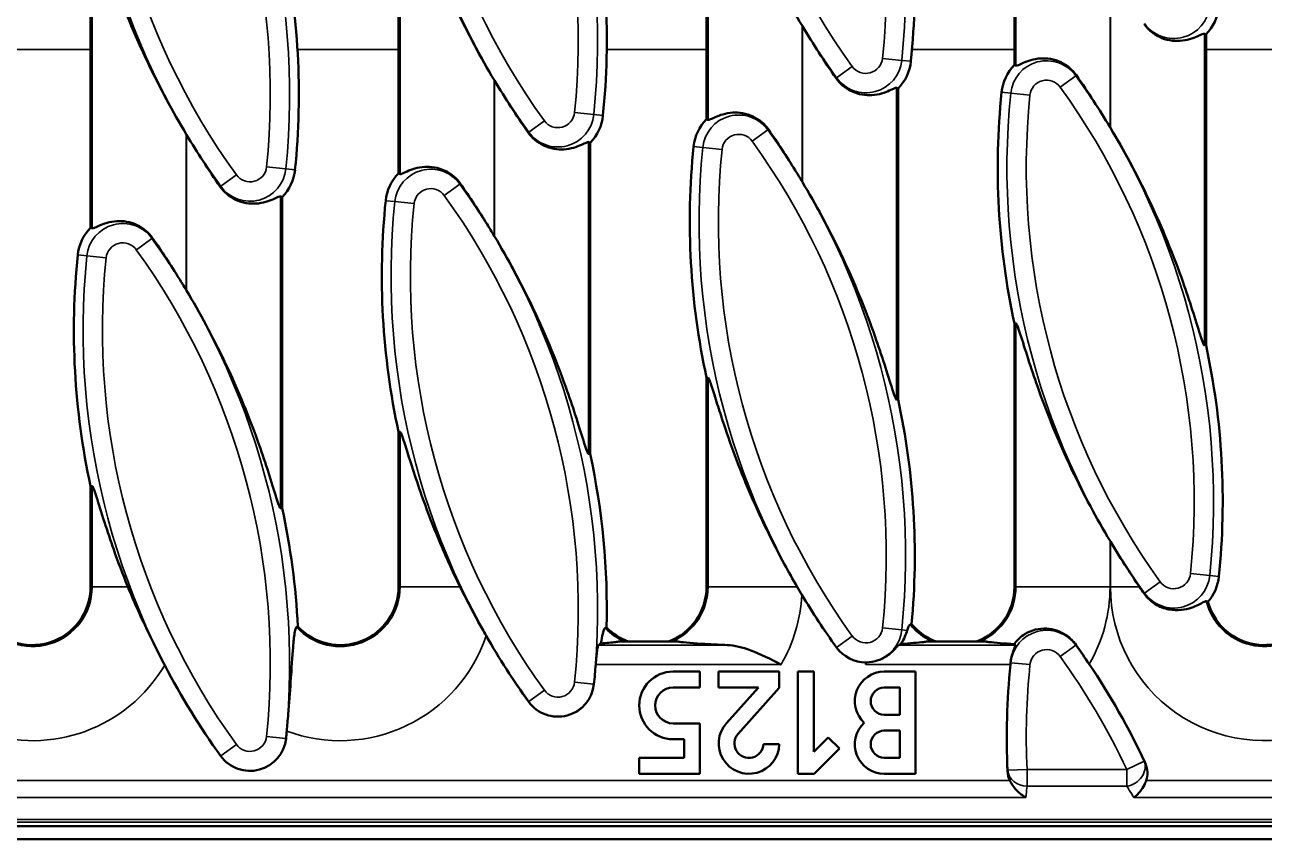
# Model space of a CAD drawing. Header units: millimetres. Extents: x 0 to 1485, y 0 to 1050.
# Drawn here: x 1086.2 to 1182.1, y 504.8 to 567.7 of the extents above; entities that cross this region are included whole.
import ezdxf

# ---------------------------------------------------------------- set-up
doc = ezdxf.new("R2010")
doc.units = ezdxf.units.MM
doc.header["$LTSCALE"] = 2.5
doc.layers.add('Sichtbar (ISO)', color=7, linetype='Continuous', lineweight=50)
doc.layers.add('Sichtbar schmal (ISO)', color=7, linetype='Continuous', lineweight=35)

msp = doc.modelspace()

# ---------------------------------------------------------------- linework, layer by layer
at = {"layer": 'Sichtbar (ISO)'}
for p, q in [((1162.741, 564.574), (1162.741, 588.601)), ((1138.932, 560.383), (1138.932, 584.411)), ((1115.122, 556.193), (1115.122, 580.22)), ((1091.313, 552.002), (1091.313, 576.03)), ((1177.551, 566.944), (1177.551, 542.916)), ((1153.741, 562.753), (1153.741, 538.726)), ((1129.932, 558.563), (1129.932, 534.535)), ((1106.122, 554.372), (1106.122, 530.345)), ((1162.741, 544.601), (1162.858, 544.614)), ((1162.741, 524.259), (1162.741, 544.601)), ((1177.551, 542.916), (1177.434, 542.904)), ((1138.932, 540.411), (1139.048, 540.423)), ((1138.932, 524.259), (1138.932, 540.411)), ((1153.741, 538.726), (1153.624, 538.713)), ((1115.122, 536.22), (1115.239, 536.233)), ((1115.122, 524.259), (1115.122, 536.22)), ((1129.932, 534.535), (1129.815, 534.523)), ((1091.313, 532.03), (1091.429, 532.042)), ((1091.313, 524.259), (1091.313, 532.03)), ((1106.122, 530.345), (1106.005, 530.332)), ((1136.665, 520.036), (1132.198, 520.036)), ((1160.475, 520.036), (1156.007, 520.036)), ((1136.346, 517.705), (1138.426, 517.705)), ((1138.426, 517.705), (1138.426, 516.479)), ((1139.866, 516.479), (1139.866, 517.705)), ((1139.866, 517.705), (1144.559, 517.705)), ((1144.559, 517.705), (1144.559, 516.446)), ((1145.999, 509.812), (1145.999, 517.705)), ((1145.999, 517.705), (1147.226, 517.705)), ((1147.226, 517.705), (1147.226, 511.515)), ((1151.254, 518.416), (1151.254, 518.259)), ((1152.679, 517.705), (1155.092, 517.705)), ((1155.092, 517.705), (1155.092, 509.812)), ((1138.426, 516.479), (1136.346, 516.479)), ((1142.94, 516.479), (1139.866, 516.479)), ((1140.467, 513.727), (1142.94, 516.479)), ((1144.559, 516.446), (1141.379, 512.908)), ((1153.866, 516.479), (1152.679, 516.479)), ((1153.866, 514.372), (1153.866, 516.479)), ((1136.346, 513.705), (1138.426, 513.705)), ((1138.426, 513.705), (1138.426, 509.812)), ((1152.679, 514.372), (1153.866, 514.372)), ((1153.866, 513.146), (1152.679, 513.146)), ((1153.866, 511.038), (1153.866, 513.146)), ((1137.199, 512.479), (1136.346, 512.479)), ((1137.199, 511.038), (1137.199, 512.479)), ((1143.331, 512.105), (1144.558, 512.105)), ((1147.226, 511.515), (1148.336, 512.626)), ((1149.203, 511.759), (1147.257, 509.812)), ((1148.336, 512.626), (1149.203, 511.759)), ((1133.733, 509.812), (1133.733, 511.038)), ((1133.733, 511.038), (1137.199, 511.038)), ((1152.679, 511.038), (1153.866, 511.038)), ((1138.426, 509.812), (1133.733, 509.812)), ((1147.257, 509.812), (1145.999, 509.812)), ((1155.092, 509.812), (1152.679, 509.812)), ((920.646, 505.759), (1419.646, 505.759)), ((1420.146, 504.759), (420.146, 504.759))]:
    msp.add_line(p, q, dxfattribs=at)
for centre, radius, start, end in [((1098.213, 570.674), 56.821, 354.12505, 12.24573), ((1074.403, 566.483), 56.821, 354.12505, 12.24573), ((1050.593, 562.293), 56.821, 354.12505, 12.24573), ((1175.063, 569.406), 3.5, 315.28608, 354.12505), ((1194.46, 596.463), 56.122, 210.93272, 210.99477), ((1151.254, 565.216), 3.5, 315.28608, 354.12505), ((1165.228, 562.111), 3.5, 135.28608, 174.12505), ((1170.651, 592.273), 56.122, 210.93272, 210.99477), ((1218.27, 556.653), 56.821, 174.12505, 192.24573), ((1127.444, 561.025), 3.5, 315.28608, 354.12505), ((1141.419, 557.921), 3.5, 135.28608, 174.12505), ((1122.022, 530.864), 56.122, 30.93272, 30.99477), ((1146.841, 588.082), 56.122, 210.93272, 210.99477), ((1194.46, 552.463), 56.821, 174.12505, 192.24573), ((1103.635, 556.835), 3.5, 315.28608, 354.12505), ((1117.609, 553.73), 3.5, 135.28608, 174.12505), ((1098.213, 526.674), 56.122, 30.93272, 30.99477), ((1170.651, 548.273), 56.821, 174.12505, 192.24573), ((1093.8, 549.54), 3.5, 135.28608, 174.12505), ((1074.403, 522.483), 56.122, 30.93272, 30.99477), ((1146.841, 544.082), 56.821, 174.12505, 192.24573), ((1050.593, 518.293), 56.122, 30.93272, 30.99477), ((1122.022, 530.864), 56.821, 354.12505, 12.24573), ((1098.213, 526.674), 56.821, 354.64963, 12.24573), ((1074.403, 522.483), 56.821, 358.62427, 12.24573), ((1050.593, 518.293), 56.821, 2.91116, 12.24573), ((1218.27, 556.653), 56.122, 210.93272, 210.99477), ((1086.813, 524.259), 4.5, 214.21373, 0), ((1110.622, 524.259), 4.5, 223.19799, 0), ((1134.432, 524.259), 4.5, 290.21683, 0), ((1158.241, 524.259), 4.5, 290.21683, 0), ((1175.063, 525.406), 3.5, 318.90105, 354.12505), ((1194.46, 552.463), 56.122, 210.90087, 215.87495), ((1182.051, 524.259), 4.5, 194.85071, 318.71186), ((1158.241, 524.259), 4.5, 219.85115, 249.78317), ((1170.651, 548.273), 56.122, 209.68509, 215.87495), ((1134.432, 524.259), 4.5, 224.24712, 249.78317), ((1151.254, 521.216), 2.8, 215.87495, 270), ((1146.841, 544.082), 56.122, 207.4611, 215.87495), ((1074.403, 522.483), 56.122, 354.12505, 355.68322), ((1136.346, 515.092), 2.613, 90, 270), ((1152.679, 515.425), 2.28, 90, 226.97671), ((1218.27, 512.653), 56.122, 174.2679, 182.70579), ((1122.022, 486.864), 56.122, 25.14382, 34.04966), ((1127.444, 517.025), 2.8, 215.87495, 354.12505), ((1136.346, 515.092), 1.387, 90, 270), ((1152.679, 515.425), 1.054, 90, 270), ((1142.213, 512.159), 2.346, 138.05689, 358.6913), ((1152.679, 512.092), 2.28, 133.02329, 270), ((1050.593, 518.293), 56.122, 354.12505, 354.70764), ((1142.213, 512.159), 1.12, 138.05689, 357.25809), ((1152.679, 512.092), 1.054, 90, 270), ((1103.635, 512.835), 2.8, 215.87495, 354.12505)]:
    msp.add_arc(centre, radius, start, end, dxfattribs=at)
for points, knots in [([(1139.048, 584.423), (1139.062, 584.425), (1139.08, 584.404), (1139.125, 584.321), (1139.152, 584.257), (1139.242, 584.021), (1139.314, 583.803), (1139.557, 583.051), (1139.764, 582.375), (1140.217, 580.968), (1140.464, 580.236), (1141.413, 577.549), (1142.32, 575.304), (1144.28, 571.202), (1145.291, 569.334), (1146.321, 567.615)], [0.001445, 0.001445, 0.001445, 0.001445, 0.046776, 0.046776, 0.093551, 0.093551, 0.187102, 0.187102, 0.417891, 0.417891, 0.64868, 0.64868, 1.339149, 1.339149, 1.926999, 1.926999, 1.926999, 1.926999]), ([(1115.239, 580.233), (1115.252, 580.234), (1115.27, 580.214), (1115.315, 580.131), (1115.342, 580.067), (1115.433, 579.831), (1115.505, 579.613), (1115.747, 578.861), (1115.954, 578.184), (1116.408, 576.778), (1116.654, 576.045), (1117.604, 573.359), (1118.51, 571.114), (1120.47, 567.011), (1121.481, 565.143), (1122.511, 563.424)], [0.001445, 0.001445, 0.001445, 0.001445, 0.046776, 0.046776, 0.093551, 0.093551, 0.187102, 0.187102, 0.417891, 0.417891, 0.64868, 0.64868, 1.339149, 1.339149, 1.926999, 1.926999, 1.926999, 1.926999]), ([(1091.429, 576.042), (1091.443, 576.044), (1091.461, 576.023), (1091.506, 575.94), (1091.533, 575.876), (1091.623, 575.64), (1091.695, 575.422), (1091.937, 574.67), (1092.145, 573.994), (1092.598, 572.587), (1092.845, 571.855), (1093.794, 569.168), (1094.701, 566.923), (1096.661, 562.821), (1097.672, 560.953), (1098.702, 559.234)], [0.001445, 0.001445, 0.001445, 0.001445, 0.046776, 0.046776, 0.093551, 0.093551, 0.187102, 0.187102, 0.417891, 0.417891, 0.64868, 0.64868, 1.339149, 1.339149, 1.926999, 1.926999, 1.926999, 1.926999]), ([(1146.352, 567.563), (1146.768, 566.869), (1147.194, 566.189), (1148.043, 564.88), (1148.492, 564.212), (1148.951, 563.55)], [5.6696828, 5.6696828, 5.6696828, 5.6696828, 5.9076607, 5.9076607, 6.1399115, 6.1399115, 6.1399115, 6.1399115]), ([(1172.761, 567.741), (1172.902, 567.537), (1173.077, 567.343), (1173.485, 566.993), (1173.723, 566.844), (1174.206, 566.614), (1174.491, 566.526), (1175.038, 566.431), (1175.299, 566.423), (1176.071, 566.468), (1176.543, 566.636), (1177.18, 566.918), (1177.368, 567.02), (1177.434, 566.992)], [3.7738978, 3.7738978, 3.7738978, 3.7738978, 3.8486369, 3.8486369, 3.9329934, 3.9329934, 4.0314686, 4.0314686, 4.1299438, 4.1299438, 4.3729414, 4.3729414, 4.5970062, 4.5970062, 4.5970062, 4.5970062]), ([(1167.531, 563.777), (1167.39, 563.98), (1167.215, 564.174), (1166.807, 564.525), (1166.569, 564.673), (1166.086, 564.903), (1165.801, 564.992), (1165.254, 565.087), (1164.992, 565.094), (1164.22, 565.049), (1163.749, 564.881), (1163.112, 564.6), (1162.923, 564.498), (1162.858, 564.525)], [3.7738978, 3.7738978, 3.7738978, 3.7738978, 3.8486369, 3.8486369, 3.9329934, 3.9329934, 4.0314686, 4.0314686, 4.1299438, 4.1299438, 4.3729414, 4.3729414, 4.5970062, 4.5970062, 4.5970062, 4.5970062]), ([(1148.951, 563.55), (1149.092, 563.347), (1149.267, 563.153), (1149.675, 562.802), (1149.913, 562.654), (1150.396, 562.424), (1150.681, 562.335), (1151.228, 562.24), (1151.49, 562.233), (1152.262, 562.278), (1152.733, 562.446), (1153.37, 562.727), (1153.559, 562.829), (1153.624, 562.802)], [3.7738978, 3.7738978, 3.7738978, 3.7738978, 3.8486369, 3.8486369, 3.9329934, 3.9329934, 4.0314686, 4.0314686, 4.1299438, 4.1299438, 4.3729414, 4.3729414, 4.5970062, 4.5970062, 4.5970062, 4.5970062]), ([(1170.13, 559.764), (1169.714, 560.458), (1169.288, 561.138), (1168.439, 562.447), (1167.991, 563.115), (1167.531, 563.777)], [5.6696828, 5.6696828, 5.6696828, 5.6696828, 5.9076607, 5.9076607, 6.1399115, 6.1399115, 6.1399115, 6.1399115]), ([(1122.542, 563.372), (1122.959, 562.679), (1123.384, 561.999), (1124.233, 560.69), (1124.682, 560.021), (1125.142, 559.36)], [5.6696828, 5.6696828, 5.6696828, 5.6696828, 5.9076607, 5.9076607, 6.1399115, 6.1399115, 6.1399115, 6.1399115]), ([(1143.722, 559.586), (1143.58, 559.79), (1143.406, 559.984), (1142.997, 560.334), (1142.759, 560.483), (1142.277, 560.713), (1141.991, 560.801), (1141.444, 560.896), (1141.183, 560.904), (1140.411, 560.859), (1139.94, 560.691), (1139.302, 560.409), (1139.114, 560.307), (1139.048, 560.335)], [3.7738978, 3.7738978, 3.7738978, 3.7738978, 3.8486369, 3.8486369, 3.9329934, 3.9329934, 4.0314686, 4.0314686, 4.1299438, 4.1299438, 4.3729414, 4.3729414, 4.5970062, 4.5970062, 4.5970062, 4.5970062]), ([(1177.434, 542.904), (1177.421, 542.902), (1177.403, 542.923), (1177.358, 543.006), (1177.33, 543.07), (1177.24, 543.306), (1177.168, 543.524), (1176.926, 544.276), (1176.718, 544.952), (1176.265, 546.359), (1176.019, 547.091), (1175.069, 549.778), (1174.163, 552.023), (1172.202, 556.125), (1171.192, 557.993), (1170.161, 559.712)], [0.001445, 0.001445, 0.001445, 0.001445, 0.046776, 0.046776, 0.093551, 0.093551, 0.187102, 0.187102, 0.417891, 0.417891, 0.64868, 0.64868, 1.339149, 1.339149, 1.926999, 1.926999, 1.926999, 1.926999]), ([(1098.733, 559.182), (1099.149, 558.488), (1099.575, 557.808), (1100.424, 556.499), (1100.873, 555.831), (1101.332, 555.169)], [5.6696828, 5.6696828, 5.6696828, 5.6696828, 5.9076607, 5.9076607, 6.1399115, 6.1399115, 6.1399115, 6.1399115]), ([(1125.142, 559.36), (1125.283, 559.156), (1125.458, 558.962), (1125.866, 558.612), (1126.104, 558.463), (1126.587, 558.233), (1126.872, 558.145), (1127.419, 558.05), (1127.68, 558.042), (1128.452, 558.087), (1128.924, 558.255), (1129.561, 558.537), (1129.749, 558.639), (1129.815, 558.611)], [3.7738978, 3.7738978, 3.7738978, 3.7738978, 3.8486369, 3.8486369, 3.9329934, 3.9329934, 4.0314686, 4.0314686, 4.1299438, 4.1299438, 4.3729414, 4.3729414, 4.5970062, 4.5970062, 4.5970062, 4.5970062]), ([(1146.321, 555.574), (1146.141, 555.873), (1145.961, 556.168), (1145.146, 557.479), (1144.44, 558.551), (1143.722, 559.586)], [5.4826973, 5.4826973, 5.4826973, 5.4826973, 5.5850708, 5.5850708, 5.9462229, 5.9462229, 5.9462229, 5.9462229]), ([(1119.912, 555.396), (1119.771, 555.599), (1119.596, 555.793), (1119.188, 556.144), (1118.95, 556.292), (1118.467, 556.522), (1118.182, 556.611), (1117.635, 556.706), (1117.373, 556.713), (1116.601, 556.668), (1116.13, 556.5), (1115.493, 556.219), (1115.304, 556.117), (1115.239, 556.144)], [3.7738978, 3.7738978, 3.7738978, 3.7738978, 3.8486369, 3.8486369, 3.9329934, 3.9329934, 4.0314686, 4.0314686, 4.1299438, 4.1299438, 4.3729414, 4.3729414, 4.5970062, 4.5970062, 4.5970062, 4.5970062]), ([(1101.332, 555.169), (1101.473, 554.966), (1101.648, 554.772), (1102.056, 554.421), (1102.294, 554.273), (1102.777, 554.043), (1103.062, 553.954), (1103.609, 553.859), (1103.871, 553.852), (1104.643, 553.897), (1105.114, 554.065), (1105.751, 554.346), (1105.94, 554.448), (1106.005, 554.421)], [3.7738978, 3.7738978, 3.7738978, 3.7738978, 3.8486369, 3.8486369, 3.9329934, 3.9329934, 4.0314686, 4.0314686, 4.1299438, 4.1299438, 4.3729414, 4.3729414, 4.5970062, 4.5970062, 4.5970062, 4.5970062]), ([(1122.511, 551.383), (1122.331, 551.683), (1122.151, 551.977), (1121.336, 553.289), (1120.631, 554.361), (1119.912, 555.396)], [5.4826973, 5.4826973, 5.4826973, 5.4826973, 5.5850708, 5.5850708, 5.9462229, 5.9462229, 5.9462229, 5.9462229]), ([(1153.624, 538.713), (1153.611, 538.712), (1153.593, 538.732), (1153.548, 538.815), (1153.521, 538.879), (1153.43, 539.115), (1153.358, 539.333), (1153.116, 540.085), (1152.909, 540.762), (1152.455, 542.168), (1152.209, 542.901), (1151.259, 545.587), (1150.353, 547.832), (1148.393, 551.935), (1147.382, 553.803), (1146.352, 555.522)], [0.001445, 0.001445, 0.001445, 0.001445, 0.046776, 0.046776, 0.093551, 0.093551, 0.187102, 0.187102, 0.417891, 0.417891, 0.64868, 0.64868, 1.339149, 1.339149, 1.926999, 1.926999, 1.926999, 1.926999]), ([(1096.103, 551.205), (1095.961, 551.409), (1095.786, 551.603), (1095.378, 551.953), (1095.14, 552.102), (1094.658, 552.332), (1094.372, 552.42), (1093.825, 552.515), (1093.564, 552.523), (1092.792, 552.478), (1092.321, 552.31), (1091.683, 552.028), (1091.495, 551.926), (1091.429, 551.954)], [3.7738978, 3.7738978, 3.7738978, 3.7738978, 3.8486369, 3.8486369, 3.9329934, 3.9329934, 4.0314686, 4.0314686, 4.1299438, 4.1299438, 4.3729414, 4.3729414, 4.5970062, 4.5970062, 4.5970062, 4.5970062]), ([(1098.702, 547.193), (1098.522, 547.492), (1098.342, 547.787), (1097.527, 549.098), (1096.821, 550.17), (1096.103, 551.205)], [5.4826973, 5.4826973, 5.4826973, 5.4826973, 5.5850708, 5.5850708, 5.9462229, 5.9462229, 5.9462229, 5.9462229]), ([(1129.815, 534.523), (1129.801, 534.521), (1129.783, 534.542), (1129.739, 534.625), (1129.711, 534.689), (1129.621, 534.925), (1129.549, 535.143), (1129.307, 535.895), (1129.099, 536.572), (1128.646, 537.978), (1128.4, 538.71), (1127.45, 541.397), (1126.544, 543.642), (1124.583, 547.744), (1123.572, 549.612), (1122.542, 551.331)], [0.001445, 0.001445, 0.001445, 0.001445, 0.046776, 0.046776, 0.093551, 0.093551, 0.187102, 0.187102, 0.417891, 0.417891, 0.64868, 0.64868, 1.339149, 1.339149, 1.926999, 1.926999, 1.926999, 1.926999]), ([(1106.005, 530.332), (1105.992, 530.331), (1105.974, 530.351), (1105.929, 530.435), (1105.902, 530.498), (1105.811, 530.734), (1105.739, 530.952), (1105.497, 531.704), (1105.29, 532.381), (1104.836, 533.787), (1104.59, 534.52), (1103.64, 537.206), (1102.734, 539.451), (1100.774, 543.554), (1099.763, 545.422), (1098.733, 547.141)], [0.001445, 0.001445, 0.001445, 0.001445, 0.046776, 0.046776, 0.093551, 0.093551, 0.187102, 0.187102, 0.417891, 0.417891, 0.64868, 0.64868, 1.339149, 1.339149, 1.926999, 1.926999, 1.926999, 1.926999]), ([(1162.858, 544.614), (1162.871, 544.615), (1162.889, 544.595), (1162.934, 544.511), (1162.961, 544.448), (1163.052, 544.212), (1163.124, 543.994), (1163.366, 543.242), (1163.574, 542.565), (1164.027, 541.159), (1164.273, 540.426), (1165.223, 537.74), (1166.129, 535.495), (1168.089, 531.392), (1169.1, 529.524), (1170.13, 527.805)], [0.001445, 0.001445, 0.001445, 0.001445, 0.046776, 0.046776, 0.093551, 0.093551, 0.187102, 0.187102, 0.417891, 0.417891, 0.64868, 0.64868, 1.339149, 1.339149, 1.926999, 1.926999, 1.926999, 1.926999]), ([(1139.048, 540.423), (1139.07, 540.426), (1139.105, 540.367), (1139.194, 540.154), (1139.248, 540), (1139.417, 539.493), (1139.558, 539.038), (1139.861, 538.075), (1140.023, 537.566), (1140.736, 535.404), (1141.44, 533.48), (1143.082, 529.639), (1144.02, 527.718), (1145.275, 525.416), (1145.601, 524.838), (1145.94, 524.259)], [3.140553, 3.140553, 3.140553, 3.140553, 3.213498, 3.213498, 3.287887, 3.287887, 3.453201, 3.453201, 3.618515, 3.618515, 4.213021, 4.213021, 4.807527, 4.807527, 5.002595, 5.002595, 5.002595, 5.002595]), ([(1115.239, 536.233), (1115.263, 536.236), (1115.3, 536.167), (1115.393, 535.941), (1115.448, 535.781), (1115.633, 535.221), (1115.781, 534.743), (1116.112, 533.691), (1116.321, 533.04), (1116.779, 531.684), (1117.028, 530.98), (1117.822, 528.849), (1118.418, 527.407), (1119.283, 525.497), (1119.572, 524.882), (1119.879, 524.259)], [2.521515, 2.521515, 2.521515, 2.521515, 2.604849, 2.604849, 2.689631, 2.689631, 2.859195, 2.859195, 3.080555, 3.080555, 3.301915, 3.301915, 3.744636, 3.744636, 3.946718, 3.946718, 3.946718, 3.946718]), ([(1091.429, 532.042), (1091.443, 532.044), (1091.461, 532.023), (1091.506, 531.939), (1091.534, 531.874), (1091.625, 531.636), (1091.698, 531.415), (1091.942, 530.656), (1092.152, 529.972), (1092.61, 528.551), (1092.859, 527.812), (1093.425, 526.214), (1093.789, 525.248), (1094.191, 524.259)], [2.0252298, 2.0252298, 2.0252298, 2.0252298, 2.0708726, 2.0708726, 2.1179608, 2.1179608, 2.2121371, 2.2121371, 2.4450296, 2.4450296, 2.6779221, 2.6779221, 2.9925018, 2.9925018, 2.9925018, 2.9925018]), ([(1170.161, 527.753), (1170.578, 527.06), (1171.003, 526.38), (1171.743, 525.239), (1172.069, 524.749), (1172.404, 524.259)], [5.6696828, 5.6696828, 5.6696828, 5.6696828, 5.9076607, 5.9076607, 6.0793916, 6.0793916, 6.0793916, 6.0793916]), ([(1094.191, 524.259), (1094.616, 523.214), (1095.116, 522.098), (1096.088, 520.076), (1096.537, 519.175), (1097.043, 518.202)], [-1.516692, -1.516692, -1.516692, -1.516692, -0.9730035, -0.9730035, -0.6389397, -0.6389397, -0.6389397, -0.6389397]), ([(1119.879, 524.259), (1120.308, 523.384), (1120.776, 522.491), (1121.477, 521.218), (1121.68, 520.855), (1121.894, 520.479)], [-1.0423618, -1.0423618, -1.0423618, -1.0423618, -0.6616374, -0.6616374, -0.5195843, -0.5195843, -0.5195843, -0.5195843]), ([(1172.761, 523.741), (1172.815, 523.664), (1172.872, 523.59), (1173.133, 523.282), (1173.366, 523.083), (1173.949, 522.717), (1174.313, 522.577), (1175.024, 522.443), (1175.341, 522.438), (1175.926, 522.498), (1176.187, 522.563), (1176.831, 522.781), (1177.138, 522.963), (1177.451, 523.119), (1177.528, 523.147), (1177.572, 523.136)], [-0.9349349, -0.9349349, -0.9349349, -0.9349349, -0.9015215, -0.9015215, -0.7902904, -0.7902904, -0.6447156, -0.6447156, -0.5145224, -0.5145224, -0.3815756, -0.3815756, -0.1374952, -0.1374952, 0, 0, 0, 0]), ([(1154.446, 520.887), (1154.482, 521.003), (1154.516, 521.1), (1154.573, 521.23), (1154.596, 521.272), (1154.634, 521.321), (1154.65, 521.333), (1154.665, 521.338)], [-0.2062679, -0.2062679, -0.2062679, -0.2062679, -0.1172646, -0.1172646, -0.0504016, -0.0504016, 0, 0, 0, 0]), ([(1106.476, 513.116), (1106.515, 513.543), (1106.553, 513.97), (1106.661, 515.26), (1106.724, 516.097), (1106.855, 517.967), (1106.913, 518.883), (1107.005, 520.018), (1107.041, 520.402), (1107.11, 520.846), (1107.138, 520.975), (1107.188, 521.095), (1107.207, 521.121), (1107.227, 521.13)], [-1.069141, -1.069141, -1.069141, -1.069141, -0.955312, -0.955312, -0.723151, -0.723151, -0.398998, -0.398998, -0.194937, -0.194937, -0.07093, -0.07093, 0, 0, 0, 0]), ([(1130.764, 519.889), (1130.813, 520.18), (1130.861, 520.432), (1130.946, 520.792), (1130.984, 520.917), (1131.045, 521.037), (1131.068, 521.064), (1131.09, 521.073)], [-0.3521242, -0.3521242, -0.3521242, -0.3521242, -0.2020343, -0.2020343, -0.0757862, -0.0757862, 0, 0, 0, 0]), ([(1167.51, 519.761), (1167.308, 520.05), (1167.061, 520.294), (1166.54, 520.659), (1166.281, 520.786), (1165.759, 520.962), (1165.498, 521.01), (1164.946, 521.045), (1164.65, 521.019), (1164.081, 520.883), (1163.811, 520.772), (1163.415, 520.533), (1163.266, 520.423), (1162.996, 520.169), (1162.881, 520.037), (1162.766, 519.873), (1162.752, 519.854), (1162.739, 519.834)], [-1.0908532, -1.0908532, -1.0908532, -1.0908532, -0.9434104, -0.9434104, -0.8142502, -0.8142502, -0.6890965, -0.6890965, -0.544439, -0.544439, -0.3969393, -0.3969393, -0.3058058, -0.3058058, -0.2216491, -0.2216491, -0.2106276, -0.2106276, -0.2106276, -0.2106276]), ([(1130.581, 519.755), (1130.567, 519.745), (1130.551, 519.709), (1130.514, 519.572), (1130.494, 519.457), (1130.455, 519.193), (1130.435, 519.025), (1130.398, 518.657), (1130.38, 518.457), (1130.366, 518.265), (1130.366, 518.262), (1130.365, 518.259)], [0.4649223, 0.4649223, 0.4649223, 0.4649223, 0.5111736, 0.5111736, 0.5678618, 0.5678618, 0.6244977, 0.6244977, 0.6811336, 0.6811336, 0.6821208, 0.6821208, 0.6821208, 0.6821208]), ([(1132.198, 520.036), (1132.113, 520.021), (1132.008, 520.006), (1131.613, 519.958), (1131.21, 519.922), (1130.764, 519.889)], [2.4452197, 2.4452197, 2.4452197, 2.4452197, 2.511917, 2.511917, 2.6961898, 2.6961898, 2.6961898, 2.6961898]), ([(1140.539, 519.755), (1140.018, 519.776), (1139.525, 519.8), (1138.299, 519.87), (1137.459, 519.932), (1136.855, 520.006), (1136.75, 520.021), (1136.665, 520.036)], [1.5992174, 1.5992174, 1.5992174, 1.5992174, 1.7667285, 1.7667285, 2.0838226, 2.0838226, 2.1505199, 2.1505199, 2.1505199, 2.1505199]), ([(1144.696, 518.259), (1144.692, 518.261), (1144.688, 518.262), (1143.879, 518.673), (1143.105, 519.065), (1141.705, 519.588), (1141.119, 519.732), (1140.539, 519.755)], [-0.4437894, -0.4437894, -0.4437894, -0.4437894, -0.4426968, -0.4426968, -0.2031013, -0.2031013, 0, 0, 0, 0]), ([(1153.786, 519.755), (1153.769, 519.748), (1153.744, 519.725), (1153.661, 519.638), (1153.592, 519.557), (1153.397, 519.346), (1153.222, 519.175), (1152.814, 518.861), (1152.526, 518.694), (1151.903, 518.471), (1151.567, 518.415), (1151.254, 518.415)], [0.3966929, 0.3966929, 0.3966929, 0.3966929, 0.431468, 0.431468, 0.482437, 0.482437, 0.5533178, 0.5533178, 0.6472274, 0.6472274, 0.741137, 0.741137, 0.741137, 0.741137]), ([(1156.007, 520.036), (1155.923, 520.021), (1155.818, 520.006), (1155.297, 519.942), (1154.647, 519.89), (1153.975, 519.848)], [2.4452197, 2.4452197, 2.4452197, 2.4452197, 2.511917, 2.511917, 2.7760783, 2.7760783, 2.7760783, 2.7760783]), ([(1162.739, 519.834), (1161.99, 519.878), (1161.233, 519.936), (1160.664, 520.006), (1160.559, 520.021), (1160.475, 520.036)], [1.7892178, 1.7892178, 1.7892178, 1.7892178, 2.0838226, 2.0838226, 2.1505199, 2.1505199, 2.1505199, 2.1505199]), ([(1162.442, 518.398), (1162.456, 518.541), (1162.479, 518.685), (1162.55, 519.002), (1162.603, 519.166), (1162.699, 519.426), (1162.749, 519.542), (1162.81, 519.699), (1162.823, 519.744), (1162.812, 519.755)], [0.2356956, 0.2356956, 0.2356956, 0.2356956, 0.2777609, 0.2777609, 0.3342702, 0.3342702, 0.3896624, 0.3896624, 0.4425521, 0.4425521, 0.4425521, 0.4425521]), ([(1162.388, 509.284), (1162.386, 509.288), (1162.385, 509.291), (1162.279, 509.516), (1162.222, 509.759), (1162.211, 510.004)], [0.16351239, 0.16351239, 0.16351239, 0.16351239, 0.16465062, 0.16465062, 0.23787914, 0.23787914, 0.23787914, 0.23787914]), ([(1172.826, 510.71), (1172.94, 510.466), (1173.009, 510.202), (1173.03, 509.713), (1173.001, 509.492), (1172.925, 509.285), (1172.925, 509.285), (1172.925, 509.284)], [0, 0, 0, 0, 0.0806058, 0.0806058, 0.1469652, 0.1469652, 0.1471338, 0.1471338, 0.1471338, 0.1471338]), ([(1163.626, 507.985), (1163.625, 507.986), (1163.623, 507.987), (1163.387, 508.111), (1163.151, 508.288), (1162.783, 508.665), (1162.64, 508.845), (1162.471, 509.121), (1162.427, 509.202), (1162.388, 509.284)], [-0.0007409, -0.0007409, -0.0007409, -0.0007409, 0, 0, 0.1015583, 0.1015583, 0.1727083, 0.1727083, 0.2004343, 0.2004343, 0.2004343, 0.2004343]), ([(1172.925, 509.284), (1172.902, 509.223), (1172.877, 509.162), (1172.765, 508.909), (1172.661, 508.729), (1172.459, 508.447), (1172.366, 508.337), (1172.173, 508.141), (1172.072, 508.056), (1171.97, 507.987), (1171.969, 507.986), (1171.968, 507.985)], [0.1300908, 0.1300908, 0.1300908, 0.1300908, 0.1498148, 0.1498148, 0.2134987, 0.2134987, 0.2628328, 0.2628328, 0.3132653, 0.3132653, 0.313938, 0.313938, 0.313938, 0.313938])]:
    msp.add_open_spline(points, degree=3, knots=knots, dxfattribs=at)
for points, degree in [([(1177.434, 566.992), (1177.492, 566.968), (1177.551, 566.944)], 2), ([(1162.858, 564.525), (1162.8, 564.55), (1162.741, 564.574)], 2), ([(1153.624, 562.802), (1153.682, 562.777), (1153.741, 562.753)], 2), ([(1139.048, 560.335), (1138.991, 560.359), (1138.932, 560.383)], 2), ([(1129.815, 558.611), (1129.873, 558.587), (1129.932, 558.563)], 2), ([(1115.239, 556.144), (1115.181, 556.169), (1115.122, 556.193)], 2), ([(1106.005, 554.421), (1106.063, 554.397), (1106.122, 554.372)], 2), ([(1091.429, 551.954), (1091.372, 551.978), (1091.313, 552.002)], 2), ([(1145.94, 524.259), (1146.058, 524.057), (1146.179, 523.851), (1146.305, 523.642)], 3), ([(1172.404, 524.259), (1172.522, 524.085), (1172.641, 523.913), (1172.761, 523.741)], 3), ([(1177.572, 523.136), (1177.615, 523.126), (1177.658, 523.115), (1177.701, 523.105)], 3), ([(1154.665, 521.338), (1154.706, 521.35), (1154.746, 521.363), (1154.786, 521.375)], 3), ([(1107.227, 521.13), (1107.265, 521.146), (1107.303, 521.162), (1107.342, 521.178)], 3), ([(1131.09, 521.073), (1131.129, 521.088), (1131.169, 521.103), (1131.208, 521.119)], 3), ([(1153.975, 519.848), (1154.228, 520.237), (1154.361, 520.608), (1154.446, 520.887)], 3), ([(1168.522, 518.287), (1168.186, 518.783), (1167.848, 519.276), (1167.51, 519.761)], 3), ([(1162.429, 518.259), (1162.433, 518.305), (1162.438, 518.351), (1162.442, 518.398)], 3)]:
    msp.add_open_spline(points, degree=degree, dxfattribs=at)
for points, weights in [([(1130.764, 519.889), (1130.672, 519.822), (1130.581, 519.755)], [1.00000117203, 1.00000111798, 1]), ([(1153.975, 519.848), (1153.88, 519.8), (1153.786, 519.755)], [1.00029138334, 1.00026390658, 1]), ([(1162.812, 519.755), (1162.776, 519.794), (1162.739, 519.834)], [1, 1.00010136487, 1.00000788955])]:
    msp.add_rational_spline(points, weights, degree=2, dxfattribs=at)
at = {"layer": 'Sichtbar schmal (ISO)'}
for p, q in [((1162.858, 564.525), (1162.858, 588.614)), ((1139.048, 560.335), (1139.048, 584.423)), ((1115.239, 556.144), (1115.239, 580.233)), ((1091.429, 551.954), (1091.429, 576.042)), ((1170.13, 571.805), (1170.13, 559.764)), ((1170.161, 559.712), (1170.161, 571.753)), ((1146.321, 567.615), (1146.321, 555.574)), ((1146.352, 555.522), (1146.352, 567.563)), ((1177.434, 566.992), (1177.434, 542.904)), ((1091.313, 565.759), (1083.087, 565.759)), ((1115.122, 565.759), (1107.309, 565.759)), ((1138.932, 565.759), (1131.22, 565.759)), ((1162.741, 565.759), (1154.821, 565.759)), ((1185.471, 565.759), (1177.551, 565.759)), ((1150.205, 564.457), (1148.994, 563.581)), ((1154.028, 564.93), (1152.541, 565.083)), ((1154.735, 564.857), (1154.028, 564.93)), ((1148.951, 563.55), (1148.994, 563.581)), ((1166.277, 562.87), (1167.488, 563.746)), ((1167.531, 563.777), (1167.488, 563.746)), ((1122.511, 563.424), (1122.511, 551.383)), ((1122.542, 551.331), (1122.542, 563.372)), ((1153.624, 562.802), (1153.624, 538.713)), ((1161.747, 562.47), (1162.454, 562.397)), ((1163.941, 562.244), (1162.454, 562.397)), ((1130.218, 560.74), (1128.732, 560.893)), ((1130.926, 560.667), (1130.218, 560.74)), ((1126.396, 560.267), (1125.185, 559.391)), ((1098.702, 559.234), (1098.702, 547.193)), ((1098.733, 547.141), (1098.733, 559.182)), ((1125.142, 559.36), (1125.185, 559.391)), ((1142.468, 558.679), (1143.678, 559.555)), ((1143.722, 559.586), (1143.678, 559.555)), ((1129.815, 558.611), (1129.815, 534.523)), ((1137.937, 558.279), (1138.645, 558.206)), ((1140.131, 558.053), (1138.645, 558.206)), ((1102.586, 556.076), (1101.375, 555.201)), ((1106.409, 556.549), (1104.922, 556.702)), ((1107.116, 556.476), (1106.409, 556.549)), ((1101.332, 555.169), (1101.375, 555.201)), ((1118.658, 554.489), (1119.869, 555.365)), ((1119.912, 555.396), (1119.869, 555.365)), ((1106.005, 554.421), (1106.005, 530.332)), ((1114.128, 554.089), (1114.835, 554.016)), ((1114.835, 554.016), (1116.322, 553.863)), ((1094.849, 550.298), (1096.059, 551.174)), ((1096.103, 551.205), (1096.059, 551.174)), ((1090.318, 549.898), (1091.026, 549.825)), ((1092.512, 549.672), (1091.026, 549.825)), ((1162.858, 524.259), (1162.858, 544.614)), ((1139.048, 524.259), (1139.048, 540.423)), ((1115.239, 524.259), (1115.239, 536.233)), ((1091.429, 524.259), (1091.429, 532.042)), ((1170.13, 527.805), (1170.13, 524.259)), ((1170.161, 524.259), (1170.161, 527.753)), ((1177.837, 525.121), (1176.351, 525.274)), ((1091.429, 524.259), (1091.313, 524.259)), ((1094.191, 524.259), (1091.429, 524.259)), ((1115.239, 524.259), (1115.122, 524.259)), ((1119.879, 524.259), (1115.239, 524.259)), ((1139.048, 524.259), (1138.932, 524.259)), ((1145.94, 524.259), (1139.048, 524.259)), ((1162.858, 524.259), (1162.741, 524.259)), ((1170.13, 524.259), (1162.858, 524.259)), ((1170.161, 524.259), (1172.404, 524.259)), ((1174.015, 524.648), (1172.804, 523.772)), ((1178.545, 525.048), (1177.837, 525.121)), ((1172.761, 523.741), (1172.804, 523.772)), ((1150.205, 520.457), (1148.994, 519.581)), ((1154.028, 520.93), (1152.541, 521.083)), ((1154.446, 520.887), (1154.028, 520.93)), ((1140.539, 519.755), (1130.581, 519.755)), ((1148.985, 519.575), (1148.994, 519.581)), ((1162.812, 519.755), (1153.786, 519.755)), ((1166.277, 518.87), (1167.488, 519.746)), ((1167.51, 519.761), (1167.488, 519.746)), ((1144.696, 518.259), (1130.365, 518.259)), ((1162.429, 518.259), (1151.254, 518.259)), ((1162.442, 518.398), (1162.454, 518.397)), ((1163.941, 518.244), (1162.454, 518.397)), ((1128.732, 516.893), (1130.218, 516.74)), ((1130.23, 516.739), (1130.218, 516.74)), ((1126.396, 516.267), (1125.185, 515.391)), ((1125.175, 515.384), (1125.185, 515.391)), ((1106.409, 512.549), (1104.922, 512.702)), ((1102.586, 512.076), (1101.375, 511.201)), ((1106.42, 512.548), (1106.409, 512.549)), ((1101.366, 511.194), (1101.375, 511.201)), ((1172.777, 510.787), (1171.425, 510.15)), ((1163.711, 510.15), (1162.219, 510.082)), ((1163.711, 510.15), (1171.425, 510.15)), ((1163.711, 510.15), (1163.711, 508.851)), ((1171.425, 508.851), (1171.425, 510.15)), ((1162.388, 509.284), (1082.573, 509.284)), ((1171.425, 508.851), (1163.711, 508.851)), ((1172.925, 509.284), (1186.57, 509.284)), ((1163.626, 507.985), (1081.319, 507.985)), ((1171.968, 507.985), (1187.857, 507.985)), ((1419.646, 506.275), (920.646, 506.275)), ((1419.646, 506.08), (920.646, 506.08))]:
    msp.add_line(p, q, dxfattribs=at)
for centre, radius, start, end in [((1098.213, 570.674), 56.11, 354.12505, 35.87495), ((1194.46, 596.463), 56.11, 174.12505, 215.87495), ((1194.46, 596.463), 54.616, 174.12505, 215.87495), ((1098.213, 570.674), 54.616, 354.12505, 35.87495), ((1074.403, 566.483), 56.11, 354.12505, 35.87495), ((1170.651, 592.273), 56.11, 174.12505, 215.87495), ((1074.403, 566.483), 54.616, 354.12505, 35.87495), ((1170.651, 592.273), 54.616, 174.12505, 215.87495), ((1050.593, 562.293), 56.11, 354.12505, 35.87495), ((1050.593, 562.293), 54.616, 354.12505, 35.87495), ((1146.841, 588.082), 56.11, 174.12505, 215.87495), ((1146.841, 588.082), 54.616, 174.12505, 215.87495), ((1175.063, 569.406), 2.789, 215.87495, 354.12505), ((1151.254, 565.216), 2.789, 215.87495, 354.12505), ((1151.254, 565.216), 1.294, 215.87495, 354.12505), ((1165.228, 562.111), 2.789, 35.87495, 174.12505), ((1122.022, 530.864), 56.11, 354.12505, 35.87495), ((1165.228, 562.111), 1.294, 35.87495, 174.12505), ((1122.022, 530.864), 54.616, 354.12505, 35.87495), ((1218.27, 556.653), 56.11, 174.12505, 215.87495), ((1218.27, 556.653), 54.616, 174.12505, 215.87495), ((1127.444, 561.025), 2.789, 215.87495, 354.12505), ((1127.444, 561.025), 1.294, 215.87495, 354.12505), ((1141.419, 557.921), 2.789, 35.87495, 174.12505), ((1141.419, 557.921), 1.294, 35.87495, 174.12505), ((1098.213, 526.674), 54.616, 354.12505, 35.87495), ((1098.213, 526.674), 56.11, 354.12505, 35.87495), ((1194.46, 552.463), 56.11, 174.12505, 215.87495), ((1194.46, 552.463), 54.616, 174.12505, 215.87495), ((1103.635, 556.835), 2.789, 215.87495, 354.12505), ((1103.635, 556.835), 1.294, 215.87495, 354.12505), ((1117.609, 553.73), 2.789, 35.87495, 174.12505), ((1117.609, 553.73), 1.294, 35.87495, 174.12505), ((1074.403, 522.483), 56.11, 354.12505, 35.87495), ((1170.651, 548.273), 56.11, 174.12505, 215.87495), ((1074.403, 522.483), 54.616, 354.12505, 35.87495), ((1170.651, 548.273), 54.616, 174.12505, 215.87495), ((1093.8, 549.54), 2.789, 35.87495, 174.12505), ((1050.593, 518.293), 56.11, 354.12505, 35.87495), ((1093.8, 549.54), 1.294, 35.87495, 174.12505), ((1050.593, 518.293), 54.616, 354.12505, 35.87495), ((1146.841, 544.082), 56.11, 174.12505, 215.87495), ((1146.841, 544.082), 54.616, 174.12505, 215.87495), ((1175.063, 525.406), 1.294, 215.87495, 354.12505), ((1086.813, 524.259), 4.617, 213.86986, 0), ((1110.622, 524.259), 4.617, 222.66256, 0), ((1134.432, 524.259), 4.617, 293.84672, 0), ((1158.241, 524.259), 4.617, 293.84672, 0), ((1158.241, 524.259), 11.889, 329.84906, 0), ((1182.051, 524.259), 11.889, 180, 289.83309), ((1175.063, 525.406), 2.789, 215.87495, 354.12505), ((1134.432, 524.259), 11.889, 329.69103, 357.02434), ((1182.051, 524.259), 4.617, 194.0682, 319.19752), ((1158.241, 524.259), 4.617, 219.24365, 246.15328), ((1110.622, 524.259), 11.889, 249.58933, 341.46468), ((1134.432, 524.259), 4.617, 223.63333, 246.15328), ((1151.254, 521.216), 2.789, 215.87495, 354.12505), ((1151.254, 521.216), 1.294, 215.87495, 354.12505), ((1165.228, 518.111), 2.789, 35.87495, 174.12505), ((1165.228, 518.111), 1.294, 35.87495, 174.12505), ((1122.022, 486.864), 56.11, 25.23695, 35.87495), ((1122.022, 486.864), 54.616, 25.23695, 35.87495), ((1086.813, 524.259), 11.889, 250.76282, 329.37273), ((1218.27, 512.653), 56.11, 174.12505, 182.62709), ((1218.27, 512.653), 54.616, 174.12505, 182.62709), ((1127.444, 517.025), 2.789, 215.87495, 354.12505), ((1127.444, 517.025), 1.294, 215.87495, 354.12505), ((1103.635, 512.835), 1.294, 215.87495, 354.12505), ((1103.635, 512.835), 2.789, 215.87495, 354.12505)]:
    msp.add_arc(centre, radius, start, end, dxfattribs=at)
for centre, major_axis, ratio, start_param, end_param in [((1171.425, 510.15), (1.264, 0.808), 0.824958, 4.227339, 6.128363), ((1163.711, 510.15), (-1.492, 0.158), 0.864816, 0.17447, 1.662049)]:
    msp.add_ellipse(centre, major_axis=major_axis, ratio=ratio, start_param=start_param, end_param=end_param, dxfattribs=at)
for points in [[(1172.777, 510.787), (1172.793, 510.761), (1172.809, 510.735), (1172.826, 510.71)], [(1162.211, 510.004), (1162.213, 510.03), (1162.216, 510.056), (1162.219, 510.082)]]:
    msp.add_open_spline(points, degree=3, dxfattribs=at)
for points, knots in [([(1163.711, 508.851), (1163.689, 508.64), (1163.668, 508.43), (1163.648, 508.219), (1163.641, 508.141), (1163.633, 508.063), (1163.626, 507.985)], [1.46415546, 1.46415546, 1.46415546, 1.46415546, 1.47560463, 1.47560463, 1.47560463, 1.47983301, 1.47983301, 1.47983301, 1.47983301]), ([(1171.968, 507.985), (1171.913, 508.074), (1171.858, 508.163), (1171.803, 508.251), (1171.678, 508.452), (1171.552, 508.652), (1171.425, 508.851)], [-1.01422998, -1.01422998, -1.01422998, -1.01422998, -1.0089516, -1.0089516, -1.0089516, -0.99699765, -0.99699765, -0.99699765, -0.99699765])]:
    msp.add_open_spline(points, degree=3, knots=knots, dxfattribs=at)

doc.saveas('drawing.dxf')
